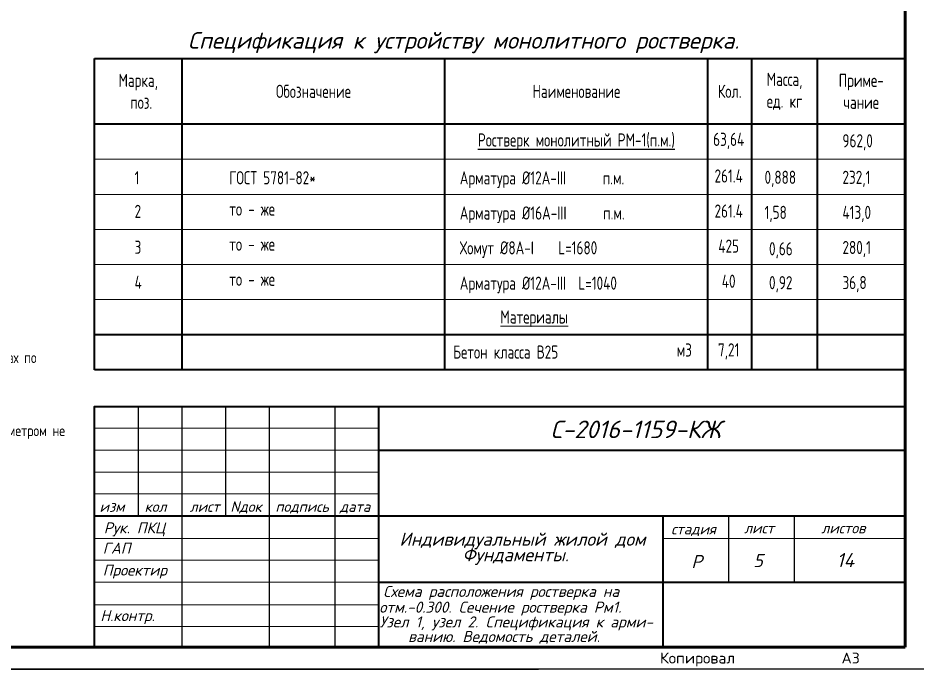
# Model space of a CAD drawing. Extents: x -12289450 to -10763036, y -7834513 to -6150123.
# Drawn here: x -11161788 to -11141270, y -7834506 to -7819659 of the extents above; entities that cross this region are included whole.
import ezdxf

# ---------------------------------------------------------------- set-up
doc = ezdxf.new("R2010")
doc.units = 0
doc.header["$LTSCALE"] = 25
for name, color, linetype in [('003-ТЕКСТ', 7, 'Continuous'), ('Annotation - Text', 7, 'Continuous'), ('ArchiCAD', 7, 'Continuous'), ('F-text', 7, 'Continuous'), ('kassa', 7, 'Continuous'), ('osnovnie', 7, 'Continuous'), ('Новое', 51, 'Continuous')]:
    doc.layers.add(name, color=color, linetype=linetype)
doc.layers.add('тонк', color=7, linetype='Continuous', lineweight=20)
doc.styles.add('gismo', font='isocpeui.ttf')
doc.styles.add('GOST 2.304', font='cs_gost2304.shx')
doc.styles.get("Standard").update_dxf_attribs({"font": 'arial.ttf'})
doc.styles.add('STYLE1', font='simplex.shx', dxfattribs={"width": 0.7, "height": 300})

msp = doc.modelspace()

# ---------------------------------------------------------------- linework, layer by layer
at = {"color": 0, "lineweight": 40}
for p, q in [((-11160043.9, -7820582.1), (-11141543.9, -7820582.1)), ((-11160043.9, -7827682.1), (-11160043.9, -7820582.1)), ((-11158043.9, -7827682.1), (-11158043.9, -7820582.1)), ((-11152043.9, -7827682.1), (-11152043.9, -7820582.1)), ((-11146043.9, -7827682.1), (-11146043.9, -7820582.1)), ((-11145043.9, -7827682.1), (-11145043.9, -7820582.1)), ((-11143543.9, -7827682.1), (-11143543.9, -7820582.1)), ((-11141543.9, -7822082.1), (-11160043.9, -7822082.1)), ((-11141543.9, -7826882.1), (-11160043.9, -7826882.1)), ((-11141543.9, -7827682.1), (-11160043.9, -7827682.1))]:
    msp.add_line(p, q, dxfattribs=at)
at = {"color": 0, "lineweight": 15}
for p, q in [((-11141543.9, -7822882.1), (-11160043.9, -7822882.1)), ((-11141543.9, -7823682.1), (-11160043.9, -7823682.1)), ((-11141543.9, -7824482.1), (-11160043.9, -7824482.1)), ((-11141543.9, -7825282.1), (-11160043.9, -7825282.1)), ((-11141543.9, -7826082.1), (-11160043.9, -7826082.1)), ((-11141543.9, -7826882.1), (-11160043.9, -7826882.1)), ((-11141543.9, -7827682.1), (-11160043.9, -7827682.1))]:
    msp.add_line(p, q, dxfattribs=at)
at = {"linetype": 'Continuous', "lineweight": 60, "ltscale": 75, "extrusion": (1, 0, 0), "elevation": -11141543.9}
msp.add_lwpolyline([(-7834005.3, 0), (-7805313.3, 0)], dxfattribs=at)
at = {"linetype": 'Continuous', "lineweight": 60, "ltscale": 100, "extrusion": (1, 0, 0), "elevation": -11141543.9}
msp.add_lwpolyline([(-7834005.3, 0), (-7828506.8, 0)], dxfattribs=at)
at = {"linetype": 'Continuous', "lineweight": 60, "ltscale": 75, "extrusion": (0, 1, 0), "elevation": -7834005.3}
msp.add_lwpolyline([(11181032.9, 0), (11141543.9, 0)], dxfattribs=at)
at = {"linetype": 'Continuous', "lineweight": 60, "ltscale": 100, "extrusion": (0, 1, 0), "elevation": -7834005.3}
msp.add_lwpolyline([(11160038.8, 0), (11141543.9, 0)], dxfattribs=at)
at = {"linetype": 'Continuous', "lineweight": 25, "ltscale": 75, "extrusion": (0, 1, 0)}
for points, elevation in [([(11141050.2, 0), (11183034.5, 0)], -7834505.6), ([(11141034.7, 0), (11183034.5, 0)], -7834505.6), ([(11174944.9, 0), (11149908, 0)], -7834505.5)]:
    msp.add_lwpolyline(points, dxfattribs=dict(at, elevation=elevation))
at = {"layer": '003-ТЕКСТ', "color": 254}
msp.add_line((-11149910.6, -7834505.5), (-11174944.9, -7834505.5), dxfattribs=at)
at = {"layer": 'ArchiCAD', "color": 7, "linetype": 'Continuous', "lineweight": 35}
for p, q in [((-11160043.9, -7828516.7), (-11141582, -7828516.7)), ((-11153557.3, -7828516.7), (-11153557.3, -7834005.3)), ((-11153557.3, -7829514.6), (-11141582, -7829514.6)), ((-11160043.9, -7831011.5), (-11141582, -7831011.5)), ((-11147070.7, -7831011.5), (-11147070.7, -7834005.3)), ((-11153557.3, -7832524.2), (-11141582, -7832524.2))]:
    msp.add_line(p, q, dxfattribs=at)
msp.add_lwpolyline([(-11141543.9, -7834005.3), (-11160043.9, -7834005.3), (-11160043.9, -7828516.7), (-11141543.9, -7828516.7), (-11141543.9, -7834005.3)], close=True, dxfattribs=at)
at = {"layer": 'kassa', "lineweight": 15}
for p, q in [((-11160043.9, -7829015.6), (-11153557.3, -7829015.6)), ((-11153557.3, -7829514.6), (-11160043.9, -7829514.6)), ((-11160043.9, -7830013.6), (-11153557.3, -7830013.6)), ((-11160043.9, -7830512.5), (-11153557.3, -7830512.5)), ((-11160043.9, -7831526.3), (-11153557.3, -7831526.3)), ((-11147070.7, -7831526.3), (-11141582, -7831526.3)), ((-11160043.9, -7832025.3), (-11153557.3, -7832025.3)), ((-11160043.9, -7833039), (-11153557.3, -7833039)), ((-11160043.9, -7833538), (-11153557.3, -7833538))]:
    msp.add_line(p, q, dxfattribs=at)
at = {"layer": 'Новое', "color": 7, "linetype": 'Continuous'}
for p, q in [((-11160043.9, -7828516.7), (-11160043.9, -7834005.3)), ((-11159045.9, -7828516.7), (-11159045.9, -7831011.5)), ((-11158048, -7828516.7), (-11158048, -7834005.3)), ((-11157050.1, -7828516.7), (-11157050.1, -7831011.5)), ((-11156052.1, -7828516.7), (-11156052.1, -7834005.3)), ((-11154555.2, -7828516.7), (-11154555.2, -7834005.3)), ((-11145573.8, -7831011.5), (-11145573.8, -7832524.2)), ((-11144076.8, -7831011.5), (-11144076.8, -7832524.2))]:
    msp.add_line(p, q, dxfattribs=at)
at = {"layer": 'тонк', "lineweight": 20}
msp.add_line((-11153557.3, -7832524.2), (-11160043.9, -7832524.2), dxfattribs=at)

# ---------------------------------------------------------------- texts
at = {"color": 5, "linetype": 'Continuous', "ltscale": 20, "insert": (-11180554.2, -7826444.5), "char_height": 250, "width": 19802.793, "attachment_point": 1, "style": 'GOST 2.304'}
msp.add_mtext('1. Данный лист смотри совместно с листом КЖ-4,6.\\P2. Все бетонные и железобетонные конструкции, соприкасающиеся с грунтом, выполнить из бетона на сульфатостойком цементе.\\P3. Монолитный ростверк выполнить из бетона кл.В25, марка по водонепроницаемости W=6, морозостойкость F=100 на сульфатостойких цементах по ГОСТ 22266-94.\\P4. Под монолитный ростверк выполнить щебеночную подготовку: \\P5. Обратную засыпку пазух фундаментов выполнить непучинистым грунтом. (не мерзлым)\\P6. Каркас ростверка вязанный. Продольную и поперечную арматуру фундамента соединять между собой вязальной отожженной проволокой диаметром не менее 1мм в каждом пересечении, арматуру подошвы фундамента перевязывать через один узел в шахматном порядке.', dxfattribs=at)
at = {"linetype": 'Continuous', "lineweight": 25, "ltscale": 75, "char_height": 249.931, "attachment_point": 1}
for s, insert, width in [('\\Fsimplex.shx;\\W1.0000000000;\\T1.0000000000;\\o\\lКопировал', (-11147136.5, -7834130.3), 2296.983), ('\\Fsimplex.shx;\\W1.0000000000;\\T1.0000000000;\\o\\lA3', (-11142993.5, -7834130.3), 737.891)]:
    msp.add_mtext(s, dxfattribs=dict(at, insert=insert, width=width))
at = {"layer": 'Annotation - Text', "color": 0, "lineweight": 25, "style": 'gismo'}
for s, height, p in [('Спецификация к устройству монолитного ростверка.', 378, (-11157910, -7820359.2)), ('С-2016-1159-КЖ', 400.828, (-11149634.4, -7829241.1)), ('изм', 240, (-11159927, -7830922.5)), ('Nдок', 240, (-11156940.9, -7830922.5)), ('кол', 240, (-11158899, -7830922.5)), ('лист', 240, (-11157871, -7830922.5)), ('подпись', 240, (-11155913, -7830922.5)), ('дата', 240, (-11154444.4, -7830922.5)), ('Рук. ПКЦ', 250, (-11159829.1, -7831411.6)), ('стадия', 240, (-11146881.3, -7831436.1)), ('лист', 240, (-11145217, -7831411.6)), ('листов', 240, (-11143454.7, -7831411.6)), ('Индивидуальный жилой дом', 300, (-11153082.6, -7831695.4)), ('ГАП', 250, (-11159853.6, -7831876.3)), ('Фундаменты.', 300, (-11151644.6, -7832049.7)), ('Р', 298.6, (-11146419.5, -7832203.9)), ('5', 298.6, (-11145005.9, -7832181.7)), ('14', 320.66, (-11143106.9, -7832181)), ('Проектир', 250, (-11159853.6, -7832375.2)), ('Схема расположения ростверка на ', 252, (-11153451.5, -7832861.8)), ('отм.-0.300. Сечение ростверка Рм1. ', 252, (-11153541.3, -7833221.1)), ('Н.контр.', 250, (-11159908.3, -7833413.1)), ('Узел 1, узел 2. Cпецификация к арми-', 252, (-11153535.2, -7833558)), ('ванию. Ведомость деталей.', 252, (-11152884.1, -7833889.6))]:
    msp.add_text(s, height=height, dxfattribs=at).set_placement(p)
at = {"layer": 'F-text', "lineweight": 15, "char_height": 300, "attachment_point": 5, "style": 'STYLE1'}
for s, insert in [('Марка,\\P поз.', (-11159043.9, -7821332.1)), ('Масса,\\Pед. кг', (-11144293.9, -7821332.1)), ('Приме-\\Pчание', (-11142543.9, -7821332.1)), ('Обозначение', (-11155043.9, -7821332.1)), ('Наименование', (-11149043.9, -7821332.1)), ('Кол.', (-11145543.9, -7821332.1))]:
    msp.add_mtext(s, dxfattribs=dict(at, insert=insert))
at = {"layer": 'F-text', "insert": (-11149043.9, -7822482.1), "char_height": 300, "width": 6263.28, "attachment_point": 5, "style": 'STYLE1'}
msp.add_mtext('{\\LРостверк монолитный РМ-1(п.м.)}', dxfattribs=at)
at = {"layer": 'F-text', "color": 0, "lineweight": 15, "char_height": 300, "attachment_point": 1, "style": 'STYLE1'}
for s, insert in [('962,0', (-11142972.2, -7822309.3)), ('1', (-11159126.6, -7823153.3)), ('ГОСТ 5781-82*', (-11156967.1, -7823153.3)), ('Арматура %%C12А-III      п.м.', (-11151704.9, -7823156.4)), ('0,888', (-11144750.5, -7823142.7)), ('232,1', (-11142972.2, -7823142.7)), ('2', (-11159126.6, -7823919.3)), ('1,58', (-11144750.5, -7823942.7)), ('413,0', (-11142972.2, -7823942.7)), ('то - же                   ', (-11156967.1, -7823867.5)), ('Арматура %%C16А-III      п.м.', (-11151704.9, -7823956.4)), ('3', (-11159126.6, -7824736.8)), ('то - же                   ', (-11156967.1, -7824667.5)), ('Хомут %%C8А-I    L=1680', (-11151704.9, -7824750.8)), ('0,66', (-11144648.6, -7824771.8)), ('280,1', (-11142972.2, -7824742.7)), ('4', (-11159126.6, -7825536.8)), ('то - же                   ', (-11156967.1, -7825467.5)), ('Арматура %%C12А-III  L=1040', (-11151704.9, -7825556.4)), ('0,92', (-11144648.6, -7825545.6)), ('36,8', (-11142972.2, -7825542.7)), ('              {\\LМатериалы}', (-11152729, -7826327.4)), (' Бетон класса В25', (-11151995.3, -7827127.9)), ('м3', (-11146754.9, -7827081.6))]:
    msp.add_mtext(s, dxfattribs=dict(at, insert=insert))
at = {"layer": 'osnovnie', "linetype": 'Continuous', "char_height": 300, "width": 928.292, "attachment_point": 5, "style": 'STYLE1'}
for s, insert in [('63,64', (-11145568.4, -7822462.1)), ('261.4', (-11145568.4, -7823262.1)), ('261.4', (-11145568.4, -7824062.1)), ('425', (-11145568.4, -7824862.1)), ('40', (-11145568.4, -7825662.1)), ('7,21', (-11145568.4, -7827262.1))]:
    msp.add_mtext(s, dxfattribs=dict(at, insert=insert))

doc.saveas('drawing.dxf')
